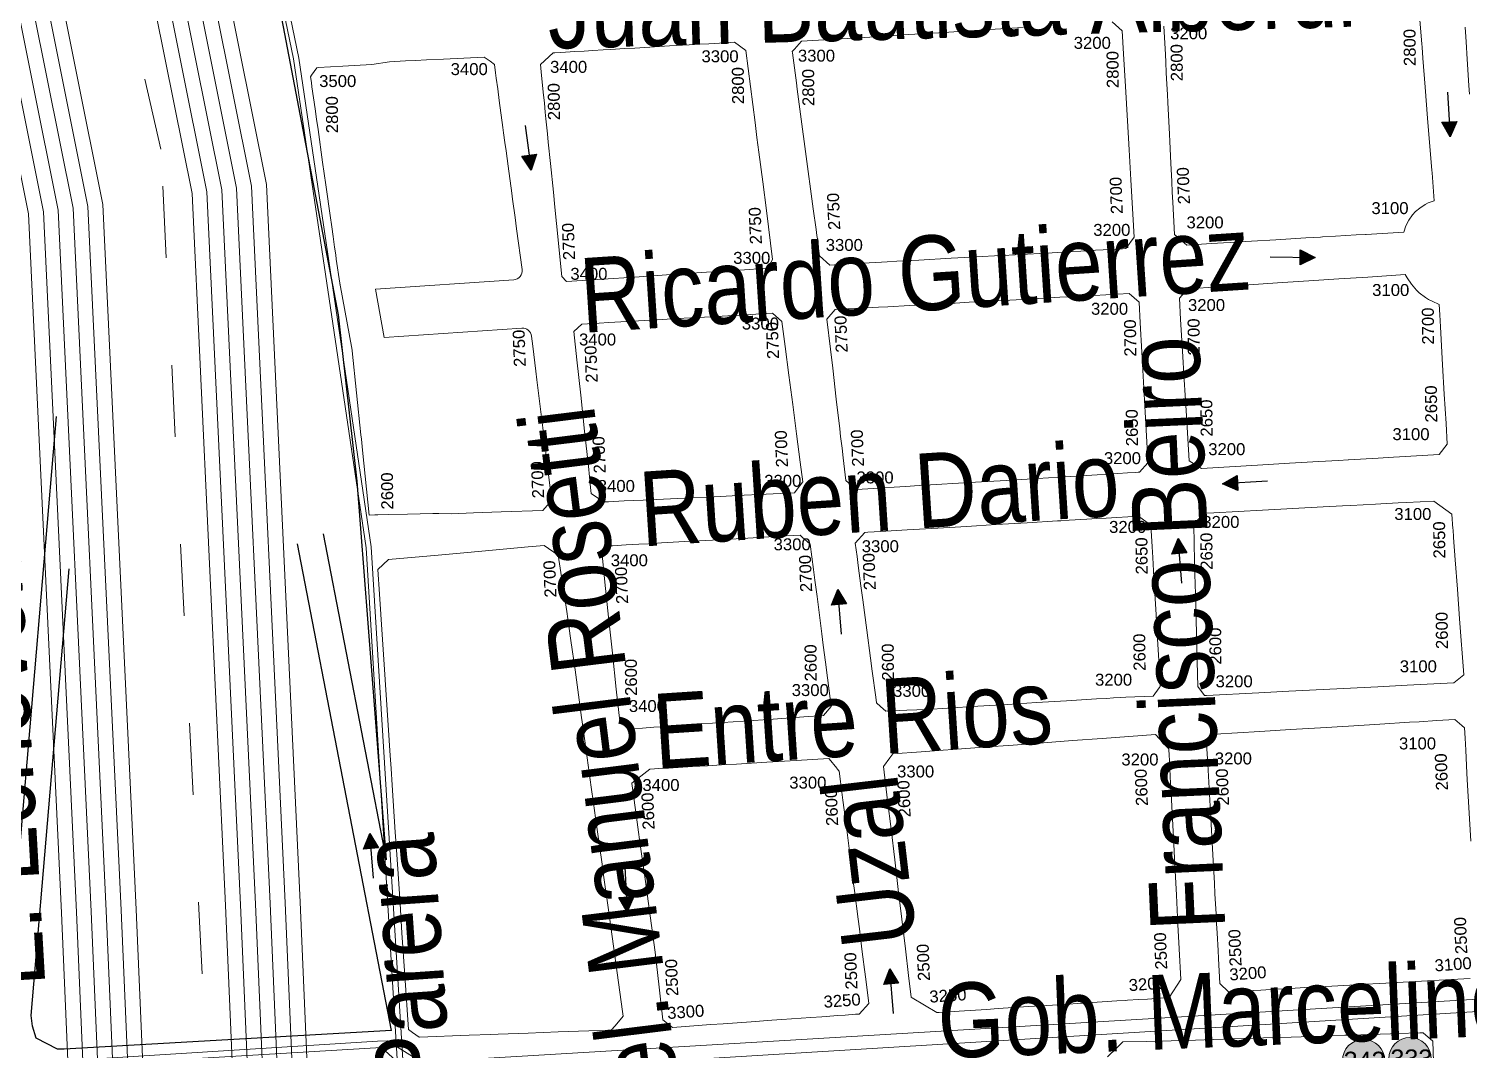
# Model space of a CAD drawing. Header units: millimetres. Extents: x 11558 to 23675, y 49449 to 61482.
# Drawn here: x 17461.4 to 17943.5, y 56332.7 to 56674.7 of the extents above; entities that cross this region are included whole.
import ezdxf

# ---------------------------------------------------------------- set-up
doc = ezdxf.new("R2010")
doc.units = ezdxf.units.MM
doc.linetypes.add('ACAD_ISO03W100', pattern=[30, 12, -18])
for name, color, linetype in [('0. autopistas', 254, 'Continuous'), ('0. plano base - nombres calles', 22, 'Continuous'), ('0. Plano Base - PLANO', 254, 'Continuous'), ('0. Plano base - sentido calles', 253, 'Continuous'), ('0.BARRIOS - DIVISIÓN', 12, 'ACAD_ISO03W100'), ('7. puesta en valor CC la lucila', 212, 'Continuous'), ('Linea 343 IDA', 55, 'Continuous'), ('Linea 343 REGRESO', 125, 'Continuous'), ('numeración', 7, 'Continuous')]:
    doc.layers.add(name, color=color, linetype=linetype)
for name, color, linetype, true_color in [('Linea 15 a Cap', 7, 'Continuous', 0x13f12d), ('Linea 15 a Prov', 7, 'Continuous', 0x077e15), ('Linea 194 ida', 7, 'Continuous', 0x8f148f), ('Linea 194 vuelta', 7, 'Continuous', 0x34dad7), ('Linea 228 ida', 7, 'Continuous', 0x8d6453), ('Linea 228 vuelta', 7, 'Continuous', 0x73a95b), ('Linea 371', 7, 'Continuous', 0xfb0804), ('Linea 430', 7, 'Continuous', 0xdb7a0a), ('Linea 57 ida', 7, 'Continuous', 0xf6120e), ('Linea 57 vuelta', 7, 'Continuous', 0x71160a), ('Linea 707 - ex333', 7, 'Continuous', 0xad002b), ('Linea 707 - ex333 -', 7, 'Continuous', 0x616161)]:
    doc.layers.add(name, color=color, linetype=linetype, true_color=true_color)
doc.layers.get('7. puesta en valor CC la lucila').off()
doc.styles.get("Standard").update_dxf_attribs({"font": 'arial.ttf'})

# ---------------------------------------------------------------- blocks, each defined once
blk = doc.blocks.new('MANZANAS')
at = {"layer": '0. Plano Base - PLANO', "color": 0, "linetype": 'Continuous', "lineweight": 5}
for p, q in [((5636652.12, 6179547.22), (5636663.88, 6179554.08)), ((5636663.88, 6179554.08), (5636666.27, 6179553.73)), ((5636666.27, 6179553.73), (5636668.02, 6179553.48)), ((5636668.02, 6179553.48), (5636669.69, 6179551.1)), ((5636669.69, 6179551.1), (5636670.69, 6179549.69)), ((5636670.69, 6179549.69), (5636672.79, 6179546.69)), ((5636643.97, 6179542.48), (5636647.13, 6179544.32)), ((5636647.13, 6179544.32), (5636652.12, 6179547.22)), ((5636672.79, 6179546.69), (5636675.07, 6179543.46)), ((5636636.45, 6179538.09), (5636641.11, 6179540.81)), ((5636641.11, 6179540.81), (5636643.97, 6179542.48)), ((5636675.07, 6179543.46), (5636680.29, 6179536.03)), ((5636623.22, 6179529.53), (5636631.56, 6179534.53)), ((5636631.56, 6179534.53), (5636636.45, 6179538.09)), ((5636680.29, 6179536.03), (5636681.33, 6179534.54)), ((5636681.33, 6179534.54), (5636683.2, 6179531.89)), ((5636616.15, 6179525.29), (5636623.22, 6179529.53)), ((5636683.2, 6179531.89), (5636684.81, 6179529.6)), ((5636684.81, 6179529.6), (5636687.81, 6179525.33)), ((5636615.38, 6179522.01), (5636615.75, 6179525.05)), ((5636615.75, 6179525.05), (5636616.15, 6179525.29)), ((5636687.81, 6179525.33), (5636693.04, 6179517.9)), ((5636615.31, 6179521.43), (5636615.38, 6179522.01)), ((5636616.42, 6179519.87), (5636615.31, 6179521.43)), ((5636617.27, 6179518.68), (5636616.42, 6179519.87)), ((5636621.63, 6179512.57), (5636617.27, 6179518.68)), ((5636693.04, 6179517.9), (5636694.24, 6179516.2)), ((5636694.24, 6179516.2), (5636697.76, 6179511.18)), ((5636623.66, 6179509.72), (5636621.63, 6179512.57)), ((5636697.76, 6179511.18), (5636699.98, 6179508.03)), ((5636625.67, 6179506.9), (5636623.66, 6179509.72)), ((5636632.05, 6179497.96), (5636625.67, 6179506.9)), ((5636699.98, 6179508.03), (5636707.89, 6179496.78)), ((5636636.56, 6179491.63), (5636632.05, 6179497.96)), ((5636638.81, 6179488.47), (5636636.56, 6179491.63)), ((5636640.71, 6179485.81), (5636638.81, 6179488.47)), ((5636642.55, 6179483.23), (5636640.71, 6179485.81)), ((5636644.78, 6179480.1), (5636642.55, 6179483.23)), ((5636646.66, 6179477.46), (5636644.78, 6179480.1)), ((5636648.74, 6179474.55), (5636646.66, 6179477.46)), ((5636720.95, 6179478.48), (5636722.86, 6179475.7)), ((5636650.27, 6179472.41), (5636648.74, 6179474.55)), ((5636651.09, 6179471.25), (5636650.27, 6179472.41)), ((5636722.86, 6179475.7), (5636727.67, 6179468.7)), ((5636655.85, 6179464.58), (5636651.09, 6179471.25)), ((5636727.67, 6179468.7), (5636729.33, 6179466.29)), ((5636729.33, 6179466.29), (5636735.4, 6179457.45)), ((5636735.4, 6179457.45), (5636738.49, 6179452.96)), ((5636738.49, 6179452.96), (5636741.58, 6179448.46)), ((5636741.58, 6179448.46), (5636744.26, 6179444.56)), ((5636744.26, 6179444.56), (5636746.98, 6179440.6)), ((5636746.98, 6179440.6), (5636750.95, 6179434.83)), ((5636750.95, 6179434.83), (5636752.33, 6179432.82)), ((5636751.26, 6179428.47), (5636739.14, 6179421.59)), ((5636752.33, 6179432.82), (5636751.26, 6179428.47)), ((5636686.33, 6179421.62), (5636685.57, 6179422.78)), ((5636688.4, 6179418.47), (5636686.33, 6179421.62)), ((5636739.14, 6179421.59), (5636731, 6179416.96)), ((5636700.37, 6179400.27), (5636688.4, 6179418.47)), ((5636731, 6179416.96), (5636724.55, 6179413.3)), ((5636719.01, 6179410.53), (5636711.6, 6179406.44)), ((5636720.8, 6179411.51), (5636719.01, 6179410.53)), ((5636724.55, 6179413.3), (5636720.8, 6179411.51)), ((5636711.6, 6179406.44), (5636705.94, 6179403.33)), ((5636702.01, 6179401.16), (5636700.37, 6179400.27)), ((5636702.9, 6179401.65), (5636702.01, 6179401.16)), ((5636705.94, 6179403.33), (5636702.9, 6179401.65))]:
    blk.add_line(p, q, dxfattribs=at)
for points in [[(5636592.29, 6179381.25), (5636648.57, 6179246.05), (5636586.03, 6179358.79), (5636553.76, 6179407.33), (5636493.02, 6179489.72), (5636298.76, 6179731.86), (5636298.77, 6179735.86), (5636299.77, 6179736.86), (5636387.81, 6179783.78), (5636389.82, 6179784.77), (5636391.81, 6179783.77), (5636596.28, 6179536.32), (5636660.31, 6179455), (5636691.53, 6179408.48), (5636758.73, 6179300.5), (5636689.73, 6179387.61)], [(5636962.23, 6179695.04), (5636960.72, 6179697.56), (5636955.27, 6179706.64), (5636954.09, 6179708.6), (5636952.3, 6179711.59), (5636950.64, 6179714.35)], [(5636934.67, 6179711.69), (5636940.26, 6179702.73), (5636940.9, 6179701.71), (5636942.85, 6179698.58), (5636947.99, 6179690.36), (5636953.5, 6179681.53), (5636958.54, 6179673.48), (5636962.77, 6179666.71), (5636963.27, 6179665.9), (5636968.2, 6179658.01), (5636966.73, 6179656.39), (5636966.09, 6179655.5), (5636965.02, 6179653.59), (5636964.36, 6179651.91), (5636963.96, 6179650.49), (5636963.64, 6179648.32), (5636963.65, 6179646.13), (5636963.99, 6179643.97), (5636953.14, 6179637.49), (5636953.02, 6179637.41), (5636950.29, 6179635.78), (5636944.34, 6179632.22), (5636940.58, 6179629.97), (5636940.06, 6179629.66), (5636935.77, 6179627.1), (5636927.16, 6179621.95), (5636920.21, 6179617.8), (5636918.53, 6179616.79), (5636917.2, 6179616), (5636914, 6179614.08), (5636912.14, 6179612.97), (5636908.64, 6179610.88), (5636901.61, 6179606.67), (5636896.25, 6179607.85), (5636890.78, 6179617.19), (5636889.1, 6179620.07), (5636887.25, 6179623.23), (5636884.19, 6179628.46), (5636880.52, 6179634.73), (5636879.24, 6179636.93), (5636873.92, 6179646.02), (5636872.57, 6179648.33), (5636870.81, 6179651.33), (5636868.86, 6179654.66), (5636867.08, 6179657.7), (5636865.8, 6179659.9), (5636860.98, 6179668.13)], [(5636844.96, 6179661.42), (5636849.29, 6179660.37), (5636853.28, 6179653.65), (5636858.86, 6179644.26), (5636864.74, 6179634.37), (5636869.72, 6179626), (5636874.82, 6179617.42), (5636880.71, 6179607.52), (5636884.65, 6179600.89), (5636883.97, 6179596.15), (5636883.01, 6179595.59), (5636881.12, 6179594.47), (5636879.16, 6179593.31), (5636877.43, 6179592.28), (5636875.28, 6179591.01), (5636870.98, 6179588.47), (5636867.07, 6179586.15), (5636862.75, 6179583.6), (5636852.05, 6179577.27), (5636848.51, 6179575.17), (5636846.14, 6179573.77), (5636842.56, 6179571.65), (5636839.48, 6179569.83), (5636833.61, 6179566.35), (5636824.29, 6179560.84), (5636817.9, 6179557.06), (5636815.19, 6179555.45), (5636811.91, 6179553.51), (5636806.02, 6179550.03), (5636804.01, 6179548.84), (5636798.58, 6179545.62), (5636794.14, 6179546.79), (5636792.74, 6179548.79), (5636790.88, 6179551.43), (5636790.18, 6179552.43), (5636789.06, 6179554.03), (5636785.03, 6179559.77), (5636773.88, 6179575.64), (5636767.64, 6179584.53), (5636761.79, 6179592.85), (5636760.54, 6179594.63), (5636754.76, 6179602.86), (5636754.5, 6179603.26), (5636754.79, 6179604.36), (5636755.67, 6179607.72), (5636776.9, 6179620.49), (5636780.8, 6179622.84), (5636786.53, 6179626.29), (5636795.1, 6179631.44), (5636803.74, 6179636.63), (5636811.36, 6179641.21), (5636819.36, 6179646.03)], [(5637098.91, 6179432.5), (5637089.94, 6179427.19), (5637086.62, 6179425.22), (5637081.33, 6179422.09), (5637072.87, 6179417.08), (5637068.69, 6179414.6), (5637064.19, 6179411.94), (5637055.59, 6179406.84), (5637051.24, 6179404.26), (5637047.1, 6179401.81), (5637042.85, 6179399.29), (5637038.58, 6179396.76), (5637034.48, 6179394.34), (5637029.22, 6179391.22), (5637025.4, 6179392.36), (5637021.14, 6179399.55), (5637019.75, 6179401.89), (5637016.78, 6179406.91), (5637015.14, 6179409.69), (5637013.5, 6179412.45), (5637010.08, 6179418.22), (5637008.21, 6179421.37), (5637003.39, 6179429.51), (5636998.17, 6179438.33), (5636993.02, 6179447.02), (5636987.88, 6179455.69), (5636984.38, 6179461.59), (5636985.46, 6179465.69), (5636998.36, 6179473.44), (5637007.1, 6179478.68), (5637015.8, 6179483.9), (5637023.86, 6179488.74), (5637032.83, 6179494.13), (5637041.37, 6179499.25), (5637044.1, 6179500.89), (5637049.19, 6179503.94), (5637054.39, 6179507.07), (5637057.44, 6179506.35), (5637058.52, 6179506.1), (5637060.28, 6179503.12), (5637062.33, 6179499.66), (5637066.29, 6179492.95), (5637067.35, 6179491.15), (5637077.9, 6179473.31)], [(5636706.99, 6179492.49), (5636667.43, 6179468.38), (5636677.42, 6179455.27), (5636716.91, 6179479.34)], [(5636685.57, 6179422.78), (5636670.01, 6179446.43), (5636669.87, 6179446.63), (5636655.85, 6179464.58)], [(5637003.29, 6179353.19), (5637004.67, 6179357.4), (5637005.53, 6179360.01), (5637012.6, 6179363.9), (5637023.23, 6179369.75), (5637023.34, 6179369.81), (5637026.83, 6179371.77), (5637032.05, 6179374.7), (5637040.96, 6179379.7), (5637049.68, 6179384.59), (5637054.83, 6179387.49), (5637057.7, 6179389.1), (5637066.49, 6179394.03), (5637070.51, 6179396.29), (5637072.47, 6179397.39), (5637075.18, 6179398.91), (5637077.8, 6179400.38), (5637083.82, 6179403.76), (5637085.8, 6179404.88), (5637092.32, 6179408.53), (5637093.36, 6179409.12), (5637097.48, 6179408.07), (5637100.87, 6179402.11)], [(5636683.57, 6179380.66), (5636786.63, 6179250.56), (5636692.24, 6179194.48), (5636690.24, 6179193.48), (5636682.24, 6179193.49), (5636679.24, 6179196.49), (5636677.25, 6179199.49), (5636619.57, 6179338.04)]]:
    blk.add_lwpolyline(points, dxfattribs=at)
for points in [[(5636981.78, 6179627.81), (5636983.07, 6179627.78), (5636985.64, 6179627.96), (5636987.44, 6179624.94), (5636989.47, 6179621.52), (5636996, 6179610.57), (5637001.04, 6179602.11), (5637006.12, 6179593.59), (5637009.63, 6179587.71), (5637008.85, 6179583.37), (5636997.42, 6179576.56), (5636995.7, 6179575.53), (5636991.24, 6179572.87), (5636982.75, 6179567.81), (5636982.66, 6179567.76), (5636979.87, 6179566.09), (5636974.14, 6179562.68), (5636965.71, 6179557.65), (5636956.54, 6179552.18), (5636940.38, 6179542.54), (5636935.54, 6179542.95), (5636926.88, 6179557.43), (5636921.62, 6179566.2), (5636916.68, 6179574.46), (5636911.21, 6179583.59), (5636907.54, 6179589.73), (5636908.64, 6179593.83), (5636923.48, 6179602.81), (5636926.1, 6179604.4), (5636934.33, 6179609.38), (5636943.35, 6179614.84), (5636951.95, 6179620.04), (5636960.23, 6179625.05), (5636970.97, 6179631.56), (5636972.05, 6179630.85), (5636974.32, 6179629.64), (5636976.73, 6179628.72), (5636977.97, 6179628.38), (5636980.5, 6179627.92)], [(5636733.37, 6179506.41), (5636722.97, 6179500.1), (5636720.79, 6179500.91), (5636711.03, 6179515.8), (5636708, 6179520.43), (5636705.25, 6179524.62), (5636700, 6179532.64), (5636696.02, 6179538.7), (5636694.5, 6179541.02), (5636691.7, 6179545.29), (5636690.5, 6179547.13), (5636688.86, 6179549.63), (5636686.78, 6179552.8), (5636683.08, 6179558.44), (5636681.68, 6179560.59), (5636683.66, 6179565.95), (5636684.13, 6179566.24), (5636687.26, 6179568.1), (5636689.94, 6179569.7), (5636692.58, 6179571.27), (5636695.13, 6179572.8), (5636698.1, 6179574.57), (5636700.3, 6179575.89), (5636704.19, 6179578.2), (5636707.21, 6179580.01), (5636717.16, 6179585.95), (5636722.86, 6179589.35), (5636725.91, 6179591.17), (5636728.5, 6179592.71), (5636734.64, 6179596.37), (5636735.94, 6179597.15), (5636740.57, 6179596.35), (5636754.39, 6179576.45), (5636757.28, 6179572.29), (5636760.14, 6179568.17), (5636765.82, 6179559.99), (5636771.33, 6179552.07), (5636780.75, 6179538.49), (5636780.56, 6179535.02), (5636772.68, 6179530.24), (5636763.08, 6179524.42), (5636758.99, 6179521.94), (5636752.93, 6179518.27), (5636749.09, 6179515.94), (5636742.41, 6179511.89)], [(5636847.69, 6179486.97), (5636841.13, 6179483.03), (5636836.73, 6179484.06), (5636836.6, 6179484.09), (5636832.32, 6179490.4), (5636830.49, 6179493.11), (5636828.29, 6179496.36), (5636826.87, 6179498.46), (5636821.26, 6179506.74), (5636815.36, 6179515.46), (5636811.81, 6179520.69), (5636806.11, 6179529.11), (5636807.06, 6179533.18), (5636816.28, 6179538.63), (5636819.62, 6179540.61), (5636822.32, 6179542.2), (5636828.49, 6179545.85), (5636836.97, 6179550.86), (5636840.32, 6179552.84), (5636845.75, 6179556.05), (5636854.02, 6179560.94), (5636862.81, 6179566.14), (5636871.89, 6179571.51), (5636875.04, 6179573.37), (5636891.96, 6179583.37), (5636896.23, 6179582.27), (5636899.72, 6179576.37), (5636904.72, 6179567.91), (5636909.84, 6179559.24), (5636914.94, 6179550.61), (5636920.01, 6179542.04), (5636923.39, 6179536.32), (5636923.61, 6179535.95), (5636922.53, 6179531.83), (5636922.21, 6179531.64), (5636921.55, 6179531.24), (5636919.16, 6179529.81), (5636916.33, 6179528.11), (5636912.75, 6179525.96), (5636910.44, 6179524.58), (5636905.92, 6179521.87), (5636893.28, 6179514.29), (5636884.24, 6179508.87), (5636875.42, 6179503.59), (5636859.23, 6179493.88), (5636855.25, 6179491.5), (5636851.96, 6179489.53), (5636849.2, 6179487.87)], [(5636976.95, 6179475.92), (5636976.31, 6179475.54), (5636972.96, 6179477.21), (5636970.97, 6179480.81), (5636970.5, 6179481.67), (5636969.35, 6179483.75), (5636964.48, 6179492.57), (5636959.62, 6179501.37), (5636954.78, 6179510.12), (5636950.01, 6179518.76), (5636946.56, 6179525.02), (5636948.33, 6179529.78), (5636950.9, 6179531.3), (5636964.97, 6179539.59), (5636973.67, 6179544.71), (5636982.43, 6179549.87), (5636988.09, 6179553.2), (5636990.51, 6179554.63), (5636997.55, 6179558.77), (5636999.1, 6179559.69), (5637004.13, 6179562.65), (5637006.56, 6179564.08), (5637014.48, 6179568.74), (5637021.84, 6179567.6), (5637024.43, 6179563.39), (5637024.5, 6179563.27), (5637025.92, 6179560.98), (5637029.88, 6179554.57), (5637035.02, 6179546.22), (5637040.28, 6179537.69), (5637050.13, 6179521.72), (5637048.5, 6179517.79), (5637034.93, 6179509.84), (5637026.49, 6179504.91), (5637000.71, 6179489.82), (5636992.07, 6179484.76)], [(5636769.4, 6179441.15), (5636767.99, 6179440.33), (5636763.02, 6179440.94), (5636761.89, 6179442.65), (5636757.92, 6179448.62), (5636751.39, 6179458.44), (5636744.71, 6179468.48), (5636738.09, 6179478.44), (5636732.83, 6179486.36), (5636734.06, 6179489.79), (5636739.11, 6179492.8), (5636741.82, 6179494.41), (5636752.17, 6179500.57), (5636754.31, 6179501.84), (5636761.54, 6179506.15), (5636765.49, 6179508.5), (5636765.68, 6179508.61), (5636766.67, 6179509.2), (5636769.37, 6179510.81), (5636777.82, 6179515.84), (5636789.01, 6179522.49), (5636793.06, 6179521.47), (5636797.88, 6179514.55), (5636803.44, 6179506.57), (5636809.09, 6179498.48), (5636814.75, 6179490.36), (5636820.23, 6179482.5), (5636824.01, 6179477.08), (5636823.35, 6179472.93), (5636823.28, 6179472.49), (5636813.01, 6179466.52), (5636808.73, 6179464.03), (5636800.04, 6179458.97), (5636791.45, 6179453.97), (5636783.27, 6179449.22), (5636779.45, 6179446.99), (5636776.68, 6179445.38), (5636773.97, 6179443.8)], [(5636890.23, 6179425.25), (5636884.06, 6179421.72), (5636882.97, 6179422), (5636881.85, 6179422.28), (5636880.02, 6179422.75), (5636878.94, 6179424.31), (5636873.87, 6179431.55), (5636871.41, 6179435.07), (5636865.93, 6179442.9), (5636860.11, 6179451.21), (5636857.4, 6179455.09), (5636853.45, 6179460.73), (5636851.7, 6179463.24), (5636849.12, 6179466.91), (5636850.29, 6179471.59), (5636851.14, 6179472.09), (5636854.82, 6179474.3), (5636857.89, 6179476.13), (5636862.44, 6179478.85), (5636871.3, 6179484.15), (5636879.59, 6179489.1), (5636888.07, 6179494.17), (5636896.96, 6179499.48), (5636905.74, 6179504.73), (5636906.74, 6179505.33), (5636909.11, 6179506.75), (5636914.16, 6179509.77), (5636917.03, 6179511.49), (5636919.72, 6179513.09), (5636929.05, 6179518.67), (5636934.09, 6179517.93), (5636937.84, 6179511.64), (5636939.65, 6179508.61), (5636943.11, 6179502.78), (5636948.52, 6179493.71), (5636953.6, 6179485.18), (5636958.28, 6179477.32), (5636961.79, 6179471.43), (5636961.7, 6179470.87), (5636961.15, 6179467.47), (5636953.21, 6179462.88), (5636951.69, 6179461.98), (5636949.73, 6179460.81), (5636947.67, 6179459.59), (5636944.8, 6179457.88), (5636936.14, 6179452.67), (5636927.52, 6179447.5), (5636919.17, 6179442.48), (5636910.64, 6179437.35), (5636901.97, 6179432.15), (5636896.09, 6179428.61), (5636893.13, 6179426.91)], [(5636811.32, 6179377.28), (5636810.51, 6179376.78), (5636809.52, 6179377.01), (5636807.76, 6179377.4), (5636806.62, 6179377.66), (5636802.81, 6179383.41), (5636800.64, 6179386.68), (5636793.93, 6179396.81), (5636787.27, 6179406.87), (5636780.74, 6179416.73), (5636778.81, 6179419.63), (5636776.29, 6179423.43), (5636775.55, 6179424.56), (5636776.39, 6179428.08), (5636777.4, 6179428.69), (5636781.37, 6179431.05), (5636784.96, 6179433.19), (5636787.76, 6179434.85), (5636789.08, 6179435.63), (5636791.49, 6179437.06), (5636799.91, 6179442.07), (5636802.5, 6179443.61), (5636808.04, 6179446.91), (5636816.38, 6179451.86), (5636825.45, 6179457.26), (5636831.43, 6179460.81), (5636832.43, 6179460.56), (5636835.69, 6179459.73), (5636835.87, 6179459.69), (5636840.76, 6179452.65), (5636842.83, 6179449.67), (5636845.95, 6179445.19), (5636851.6, 6179437.05), (5636853.17, 6179434.79), (5636855.32, 6179431.69), (5636858.62, 6179426.94), (5636867.18, 6179414.64), (5636866.31, 6179410.82), (5636860.68, 6179407.39), (5636851.86, 6179402.01), (5636843.4, 6179396.85), (5636834.47, 6179391.4), (5636831.14, 6179389.37), (5636826.32, 6179386.43), (5636823.45, 6179384.68), (5636823.15, 6179384.49), (5636820.36, 6179382.79), (5636819.58, 6179382.31), (5636817.66, 6179381.15), (5636814.42, 6179379.17)], [(5636946.46, 6179340.5), (5636945.79, 6179340.09), (5636936.18, 6179340.66), (5636935.79, 6179340.68), (5636931.67, 6179346.72), (5636926.63, 6179354.1), (5636920.97, 6179362.39), (5636915.34, 6179370.64), (5636909.69, 6179378.91), (5636903.87, 6179387.44), (5636898.37, 6179395.5), (5636891.91, 6179404.95), (5636892.49, 6179408.48), (5636892.76, 6179410.09), (5636900.85, 6179415.08), (5636907.18, 6179418.99), (5636909.94, 6179420.7), (5636918.67, 6179426.08), (5636927.18, 6179431.33), (5636935.79, 6179436.65), (5636944.09, 6179441.77), (5636952.61, 6179447.03), (5636967.77, 6179456.39), (5636973.57, 6179454.32), (5636973.96, 6179454.18), (5636974.25, 6179453.7), (5636974.86, 6179452.66), (5636978.6, 6179446.29), (5636979.85, 6179444.17), (5636981.35, 6179441.62), (5636983.72, 6179437.57), (5636989, 6179428.58), (5636993.66, 6179420.64), (5636998.79, 6179411.91), (5637003.78, 6179403.42), (5637007.92, 6179396.38), (5637013.11, 6179387.54), (5637012.48, 6179380.35), (5637006.26, 6179376.6), (5637003.62, 6179375.01), (5637000.49, 6179373.12), (5636999.98, 6179372.81), (5636997.42, 6179371.26), (5636989, 6179366.17), (5636980.7, 6179361.17), (5636972.11, 6179355.98), (5636963.42, 6179350.73), (5636959.99, 6179348.66), (5636952.16, 6179343.93)], [(5636795.91, 6179252.91), (5636795.8, 6179252.85), (5636793.13, 6179253.21), (5636791.45, 6179253.44), (5636782, 6179269), (5636774.57, 6179281.25), (5636769.55, 6179289.52), (5636764.33, 6179298.11), (5636759.31, 6179306.39), (5636757.09, 6179310.04), (5636748.89, 6179323.55), (5636745.97, 6179328.36), (5636743.73, 6179332.05), (5636727.87, 6179358.18), (5636722.65, 6179366.78), (5636715.61, 6179378.38), (5636711.35, 6179385.4), (5636712.96, 6179389.97), (5636727.01, 6179398.99), (5636730.18, 6179401.02), (5636735.33, 6179404.31), (5636752.49, 6179415.32), (5636757.01, 6179418.21), (5636762.69, 6179417.48), (5636774.03, 6179402.08), (5636776.87, 6179398.08), (5636779.65, 6179394.16), (5636785.4, 6179386.06), (5636791.29, 6179377.76), (5636794.74, 6179372.89), (5636796.89, 6179369.86), (5636801.26, 6179363.7), (5636802.6, 6179361.81), (5636808.38, 6179353.66), (5636811.49, 6179349.29), (5636814.35, 6179345.25), (5636820.31, 6179336.85), (5636822.94, 6179333.16), (5636826.03, 6179328.79), (5636831.91, 6179320.51), (5636852.21, 6179291.9), (5636853.14, 6179290.58), (5636852.79, 6179289.06), (5636852.17, 6179286.35), (5636851.79, 6179284.7), (5636850.73, 6179284.09), (5636845.2, 6179280.95), (5636836.32, 6179275.9), (5636827.58, 6179270.93), (5636818.78, 6179265.92), (5636816.64, 6179264.7), (5636810.41, 6179261.16)], [(5636880.55, 6179301.62), (5636869.52, 6179294.84), (5636865.56, 6179295.62), (5636859.4, 6179304.71), (5636852.78, 6179314.51), (5636845.7, 6179324.58), (5636839.02, 6179333.99), (5636831.75, 6179344.22), (5636824.99, 6179353.74), (5636819.82, 6179361.03), (5636819.72, 6179361.17), (5636822.96, 6179368.02), (5636823.01, 6179368.13), (5636825.53, 6179369.63), (5636828.32, 6179371.3), (5636835.25, 6179375.43), (5636839.55, 6179377.99), (5636844.93, 6179381.2), (5636847.95, 6179383), (5636856.66, 6179388.2), (5636865.1, 6179393.23), (5636874.47, 6179398.82), (5636874.62, 6179398.76), (5636878.36, 6179397.19), (5636878.58, 6179397.1), (5636879.45, 6179396.73), (5636879.53, 6179396.7), (5636881.49, 6179393.86), (5636883.53, 6179390.92), (5636885.09, 6179388.66), (5636889.76, 6179381.93), (5636895.38, 6179373.82), (5636900.74, 6179366.08), (5636902.44, 6179363.63), (5636907.97, 6179355.64), (5636909.86, 6179352.93), (5636913.72, 6179347.35), (5636915.2, 6179345.21), (5636917.62, 6179341.72), (5636919.49, 6179339.03), (5636924.18, 6179332.26), (5636922.94, 6179327.65), (5636921.86, 6179326.98), (5636918.94, 6179325.19), (5636916.75, 6179323.85), (5636913.52, 6179321.86), (5636912.26, 6179321.09), (5636909.1, 6179319.15), (5636900.82, 6179314.06), (5636897.93, 6179312.29), (5636892.01, 6179308.66), (5636883.99, 6179303.73)]]:
    blk.add_lwpolyline(points, close=True, dxfattribs=at)
for centre, start, end in [((5636705.43, 6179495.06), 301.3632, 35.1134), ((5636718.47, 6179476.78), 34.4977, 121.3632), ((5636658.29, 6179466.32), 215.4934, 220.4953)]:
    blk.add_arc(centre, 3, start, end, dxfattribs=at)
blk = doc.blocks.new('343 vuelta')
at = {"layer": 'Linea 343 REGRESO', "lineweight": 211, "true_color": 0xededed}
h = blk.add_hatch(color=7, dxfattribs=at)
h.dxf.hatch_style = 1
edge = h.paths.add_edge_path()
edge.add_arc((0, 0), 7.11, 0, 360)
at = {"layer": 'Linea 343 REGRESO', "lineweight": 9}
blk.add_circle((0, 0), 7.11, dxfattribs=at)
at = {"layer": 'Linea 343 REGRESO', "lineweight": 211, "insert": (-6.65, 3), "char_height": 6, "attachment_point": 1}
blk.add_mtext_dynamic_manual_height_columns('343', width=15.8095, gutter_width=12.5, heights=[0], dxfattribs=at)
blk = doc.blocks.new('333')
at = {"layer": 'Linea 707 - ex333 -', "lineweight": 211, "true_color": 0xededed}
h = blk.add_hatch(color=7, dxfattribs=at)
h.dxf.hatch_style = 1
edge = h.paths.add_edge_path()
edge.add_arc((0, 0), 7.11, 0, 360)
at = {"layer": 'Linea 707 - ex333 -', "lineweight": 9}
blk.add_circle((0, 0), 7.11, dxfattribs=at)
at = {"layer": 'Linea 707 - ex333 -', "lineweight": 211, "insert": (-6.52, 3.09), "char_height": 6, "attachment_point": 1}
blk.add_mtext_dynamic_manual_height_columns('333', width=8.9102, gutter_width=12.5, heights=[0], dxfattribs=at)

msp = doc.modelspace()

# ---------------------------------------------------------------- hatches: boundary and pattern name
at = {"layer": '0. Plano base - sentido calles', "linetype": 'Continuous', "lineweight": 25, "ltscale": 2, "true_color": 0x1a1a1a}
h = msp.add_hatch(color=250, dxfattribs=at)
h.dxf.hatch_style = 1
h.paths.add_polyline_path([(17937.11, 56638.54), (17939.32, 56643.68), (17936.82, 56643.54)])
h.paths.add_polyline_path([(17937.11, 56638.54), (17936.82, 56643.54), (17934.33, 56643.39)])
h = msp.add_hatch(color=250, dxfattribs=at)
h.dxf.hatch_style = 1
h.paths.add_polyline_path([(17629.52, 56627.41), (17631.34, 56632.7), (17628.86, 56632.37)])
h.paths.add_polyline_path([(17629.52, 56627.41), (17628.86, 56632.37), (17626.38, 56632.04)])
h = msp.add_hatch(color=250, dxfattribs=at)
h.dxf.hatch_style = 1
h.paths.add_polyline_path([(17891.91, 56598.13), (17886.94, 56600.69), (17886.91, 56598.19)])
h.paths.add_polyline_path([(17891.91, 56598.13), (17886.91, 56598.19), (17886.88, 56595.69)])
h = msp.add_hatch(color=250, dxfattribs=at)
h.dxf.hatch_style = 1
h.paths.add_polyline_path([(17860.96, 56522.31), (17866.1, 56520.12), (17865.96, 56522.61)])
h.paths.add_polyline_path([(17860.96, 56522.31), (17865.96, 56522.61), (17865.81, 56525.11)])
h = msp.add_hatch(color=250, dxfattribs=at)
h.dxf.hatch_style = 1
h.paths.add_polyline_path([(17846.07, 56504.02), (17843.98, 56498.83), (17846.48, 56499.04)])
h.paths.add_polyline_path([(17846.07, 56504.02), (17846.48, 56499.04), (17848.97, 56499.24)])
h = msp.add_hatch(color=250, dxfattribs=at)
h.dxf.hatch_style = 1
h.paths.add_polyline_path([(17732.16, 56486.94), (17730.08, 56481.75), (17732.57, 56481.96)])
h.paths.add_polyline_path([(17732.16, 56486.94), (17732.57, 56481.96), (17735.06, 56482.16)])
h = msp.add_hatch(color=250, dxfattribs=at)
h.dxf.hatch_style = 1
h.paths.add_polyline_path([(17575.54, 56405.27), (17573.46, 56400.08), (17575.95, 56400.29)])
h.paths.add_polyline_path([(17575.54, 56405.27), (17575.95, 56400.29), (17578.44, 56400.49)])
h = msp.add_hatch(color=250, dxfattribs=at)
h.dxf.hatch_style = 1
h.paths.add_polyline_path([(17661.7, 56379.02), (17663.91, 56384.15), (17661.41, 56384.01)])
h.paths.add_polyline_path([(17661.7, 56379.02), (17661.41, 56384.01), (17658.92, 56383.87)])
h = msp.add_hatch(color=250, dxfattribs=at)
h.dxf.hatch_style = 1
h.paths.add_polyline_path([(17749.63, 56359.97), (17747.55, 56354.78), (17750.04, 56354.99)])
h.paths.add_polyline_path([(17749.63, 56359.97), (17750.04, 56354.99), (17752.53, 56355.19)])

# ---------------------------------------------------------------- linework, layer by layer
at = {"layer": '0. autopistas'}
for p, q in [((17564.99, 56578.93), (17545.66, 56680.62)), ((17571.25, 56523.26), (17564.99, 56578.93)), ((17458.24, 56398.93), (17470.63, 56544.85)), ((17581.1, 56396.46), (17571.25, 56523.26)), ((17581.1, 56396.46), (17560.02, 56505.57)), ((17582.83, 56339.28), (17551.35, 56502.24)), ((17462.22, 56344.39), (17474.92, 56493.93)), ((17462.61, 56340.81), (17462.22, 56344.39)), ((17463.89, 56336.76), (17462.61, 56340.81)), ((17470.98, 56333.07), (17463.89, 56336.76)), ((17582.83, 56339.28), (17473.22, 56333.03)), ((17473.22, 56333.03), (17470.98, 56333.07))]:
    msp.add_line(p, q, dxfattribs=at)
at = {"layer": '0. Plano base - sentido calles', "color": 250, "linetype": 'Continuous', "lineweight": 25, "ltscale": 2, "true_color": 0x1a1a1a}
for points in [[(17936.26, 56653.52), (17937.11, 56638.54), (17934.33, 56643.39), (17939.32, 56643.68), (17937.11, 56638.54)], [(17627.54, 56642.28), (17629.52, 56627.41), (17626.38, 56632.04), (17631.34, 56632.7), (17629.52, 56627.41)], [(17876.91, 56598.32), (17891.91, 56598.13), (17886.88, 56595.69), (17886.94, 56600.69), (17891.91, 56598.13)], [(17875.94, 56523.21), (17860.96, 56522.31), (17865.81, 56525.11), (17866.1, 56520.12), (17860.96, 56522.31)], [(17847.3, 56489.07), (17846.07, 56504.02), (17848.97, 56499.24), (17843.98, 56498.83), (17846.07, 56504.02)], [(17733.39, 56471.99), (17732.16, 56486.94), (17735.06, 56482.16), (17730.08, 56481.75), (17732.16, 56486.94)], [(17576.77, 56390.32), (17575.54, 56405.27), (17578.44, 56400.49), (17573.46, 56400.08), (17575.54, 56405.27)], [(17660.85, 56393.99), (17661.7, 56379.02), (17658.92, 56383.87), (17663.91, 56384.15), (17661.7, 56379.02)], [(17750.86, 56345.02), (17749.63, 56359.97), (17752.53, 56355.19), (17747.55, 56354.78), (17749.63, 56359.97)]]:
    msp.add_lwpolyline(points, dxfattribs=at)
at = {"layer": '0.BARRIOS - DIVISIÓN', "color": 14, "lineweight": 18, "ltscale": 2}
for points in [[(16311.92, 55648.81), (17552.48, 55699.13), (17505.57, 56634.4), (17339.24, 57366.84), (17027.55, 58263.71), (16421.34, 58257.46)], [(17552.48, 55699.13), (17505.57, 56634.4), (17339.24, 57366.84), (17027.55, 58263.71)]]:
    msp.add_lwpolyline(points, dxfattribs=at)
at = {"layer": 'Linea 15 a Cap', "lineweight": 15}
msp.add_lwpolyline([(17505.75, 55745.77), (17489.22, 56100.17), (17477.29, 56378.91), (17466.25, 56613.39), (17448.81, 56700.49), (17365.26, 57104.4), (17312, 57367.95), (17259.7, 57563.25), (17216.47, 57705), (17152.24, 57790.28), (17122.88, 57838.88), (17096.27, 57928.73), (17088.01, 58031.43), (16961.06, 58320.15)], dxfattribs=at)
at = {"layer": 'Linea 15 a Prov', "lineweight": 15}
msp.add_lwpolyline([(17575.66, 55749.48), (17559.15, 56103.3), (17547.22, 56382.06), (17535.92, 56621.95), (17517.41, 56714.45), (17433.84, 57118.42), (17380.18, 57383.95), (17327, 57582.52), (17282.44, 57720.62), (17284.43, 57848.06), (17259.53, 57916.75), (17218.68, 57984.45), (17156.84, 58048.8), (17025.14, 58348.32)], dxfattribs=at)
at = {"layer": 'Linea 194 ida', "lineweight": 15}
msp.add_lwpolyline([(17515.74, 55746.3), (17499.21, 56100.62), (17487.28, 56379.36), (17476.2, 56614.61), (17458.61, 56702.49), (17375.05, 57106.4), (17321.74, 57370.24), (17269.31, 57566.01), (17225.52, 57709.61), (17160.54, 57795.89), (17132.1, 57842.95), (17106.16, 57930.57), (17097.85, 58033.91), (16970.21, 58324.17)], dxfattribs=at)
at = {"layer": 'Linea 194 vuelta', "lineweight": 15}
msp.add_lwpolyline([(17565.67, 55748.95), (17549.16, 56102.85), (17537.23, 56381.61), (17525.97, 56620.73), (17507.61, 56712.46), (17424.04, 57116.42), (17370.44, 57381.67), (17317.41, 57579.69), (17272.41, 57719.13), (17274.4, 57846.38), (17250.46, 57912.42), (17210.69, 57978.32), (17148.4, 58043.15), (17015.98, 58344.3)], dxfattribs=at)
at = {"layer": 'Linea 228 ida', "lineweight": 15}
msp.add_lwpolyline([(17560.68, 55748.69), (17544.16, 56102.63), (17532.23, 56381.38), (17520.99, 56620.11), (17502.71, 56711.46), (17419.14, 57115.42), (17365.57, 57380.52), (17312.61, 57578.28), (17267.4, 57718.38), (17269.39, 57845.53), (17245.92, 57910.26), (17206.7, 57975.26), (17144.18, 58040.33), (17011.4, 58342.28)], dxfattribs=at)
at = {"layer": 'Linea 228 vuelta', "lineweight": 15}
msp.add_lwpolyline([(17510.75, 55746.03), (17494.21, 56100.39), (17482.28, 56379.14), (17471.22, 56614), (17453.71, 56701.49), (17370.15, 57105.4), (17316.87, 57369.09), (17264.51, 57564.63), (17220.99, 57707.31), (17156.39, 57793.08), (17127.49, 57840.91), (17101.21, 57929.65), (17092.93, 58032.67), (16965.63, 58322.16)], dxfattribs=at)
at = {"layer": 'Linea 343 IDA', "lineweight": 15}
msp.add_lwpolyline([(17606.8, 56002.27), (17575.95, 56501.2), (17551.81, 56664.88), (17482.45, 57000.56), (17425.86, 57000.26), (17358.23, 57000.25), (17436.47, 56618.78), (16701.55, 56583.31), (16715.97, 56456.52), (16737.86, 56281.33), (16170.58, 56253.04)], dxfattribs=at)
at = {"layer": 'Linea 343 REGRESO', "lineweight": 15}
msp.add_lwpolyline([(16287.92, 56103.84), (16771.98, 56121.61), (16761.96, 56281.7), (17448.36, 56316.8), (17462.61, 56328.48), (17578.09, 56335.73), (17581.41, 56335.88), (17592.8, 56328.69), (18286.75, 56370.14), (18659.96, 56393.73), (19435.92, 56411.65)], dxfattribs=at)
at = {"layer": 'Linea 371', "lineweight": 15}
for points in [[(17725.56, 53456.25), (17715.08, 53668.5), (17705.9, 53842.77), (17685.3, 54029.52), (17657.54, 54169.12), (17630.96, 54326.97), (17624.91, 54421.12), (17614.91, 54753.22), (17609.44, 55018.02), (17599.05, 55441.42), (17580.65, 55749.75), (17564.14, 56103.52), (17552.21, 56382.28), (17540.9, 56622.56), (17522.31, 56715.45), (17438.74, 57119.43), (17385.05, 57385.09), (17331.8, 57583.94), (17287.45, 57721.37), (17289.44, 57848.9), (17264.06, 57918.91), (17222.67, 57987.51), (17161.06, 58051.63), (17029.71, 58350.34)], [(17636.76, 53442.38), (17654.97, 53669), (17646.08, 53837.9), (17625.94, 54020.36), (17598.52, 54158.29), (17571.29, 54320.05), (17564.97, 54418.29), (17554.93, 54751.7), (17549.46, 55016.66), (17539.1, 55438.89), (17520.73, 55746.56), (17504.2, 56100.84), (17492.27, 56379.59), (17481.18, 56615.22), (17463.51, 56703.48), (17379.95, 57107.41), (17326.61, 57371.38), (17274.12, 57567.38), (17230.04, 57711.91), (17164.68, 57798.69), (17136.71, 57844.98), (17111.1, 57931.49), (17102.76, 58035.15), (16974.79, 58326.18)]]:
    msp.add_lwpolyline(points, dxfattribs=at)
at = {"layer": 'Linea 430', "lineweight": 15}
for points in [[(17570.66, 55749.22), (17554.15, 56103.07), (17542.22, 56381.83), (17530.94, 56621.34), (17512.51, 56713.46), (17428.94, 57117.42), (17375.31, 57382.81), (17322.21, 57581.11), (17277.43, 57719.88), (17279.42, 57847.22), (17254.99, 57914.59), (17214.69, 57981.39), (17152.62, 58045.98), (17020.56, 58346.31)], [(17500.76, 55745.5), (17484.22, 56099.95), (17472.29, 56378.69), (17461.27, 56612.77), (17443.91, 56699.5), (17360.36, 57103.4), (17307.13, 57366.81), (17254.89, 57561.88), (17211.94, 57702.7), (17148.09, 57787.47), (17118.27, 57836.84), (17091.33, 57927.81), (17083.1, 58030.19), (16956.48, 58318.13)]]:
    msp.add_lwpolyline(points, dxfattribs=at)
at = {"layer": 'Linea 57 ida', "lineweight": 15}
msp.add_lwpolyline([(17555.68, 55748.42), (17539.17, 56102.4), (17527.24, 56381.16), (17516.01, 56619.5), (17497.81, 56710.46), (17414.24, 57114.42), (17360.7, 57379.38), (17307.82, 57576.86), (17262.39, 57717.63), (17264.38, 57844.69), (17241.39, 57908.09), (17202.71, 57972.2), (17139.96, 58037.5), (17006.83, 58340.27)], dxfattribs=at)
at = {"layer": 'Linea 57 vuelta', "lineweight": 15}
msp.add_lwpolyline([(17525.72, 55746.83), (17509.2, 56101.06), (17497.27, 56379.81), (17486.15, 56615.83), (17468.41, 56704.48), (17384.85, 57108.41), (17331.48, 57372.52), (17278.93, 57568.76), (17234.57, 57714.22), (17168.83, 57801.5), (17141.33, 57847.02), (17116.04, 57932.41), (17107.68, 58036.39), (16979.37, 58328.2)], dxfattribs=at)
at = {"layer": 'Linea 707 - ex333', "lineweight": 15}
msp.add_lwpolyline([(20768.2, 56458.06), (20544.4, 56451.06), (20537.99, 56656.66), (20335.37, 56650.07), (20336.38, 56746.84), (19806.95, 56735.94), (19806.79, 56730.33), (19805.14, 56673.31), (19798.92, 56520.24), (19790.34, 56420.96), (19746.53, 56093.63), (19023.06, 56065.25), (17603.5, 56004.23), (17584.54, 56331.61), (17574.29, 56500.95), (17549.93, 56664.61), (17480.73, 56999.38), (17364.89, 56998.04), (17439.93, 56623.18), (16698.16, 56586.31), (16737.02, 56278.82), (15906.22, 56238.18)], dxfattribs=at)
at = {"layer": 'Linea 707 - ex333 -', "lineweight": 15}
msp.add_lwpolyline([(16284.29, 56100.61), (16770.05, 56119.2), (16760.03, 56280.13), (16997.87, 56292.34), (17450.19, 56314.17), (17463.24, 56326.71), (17579.43, 56333.65), (17590.18, 56323.96), (18660.8, 56389.35), (19818.33, 56415.39), (19818.57, 56423.01), (19823.49, 56515.98), (19823.68, 56531.64), (19826.62, 56627.64), (19827.39, 56634.83), (20644.2, 56655.52), (20646.56, 56583.71), (20756.8, 56585.61), (20728.72, 56449.14), (20749.52, 56449.55)], dxfattribs=at)

# ---------------------------------------------------------------- block references
at = {"layer": '0. Plano Base - PLANO', "color": 28, "lineweight": 5, "true_color": 0x0d0d0d, "rotation": 332.5463477508169}
msp.add_blockref('MANZANAS', (-7833237.48, -2828296.13), dxfattribs=at)
at = {"layer": '7. puesta en valor CC la lucila', "color": 250, "lineweight": 30, "rotation": 332.5463477508169}
msp.add_blockref('MANZANAS', (-7833237.48, -2828296.13), dxfattribs=at)
at = {"layer": 'Linea 343 IDA', "lineweight": 15}
msp.add_blockref('343 vuelta', (17908.15, 56329.23), dxfattribs=at)
at = {"layer": 'Linea 707 - ex333 -', "lineweight": 15}
msp.add_blockref('333', (17923.68, 56329.89), dxfattribs=at)

# ---------------------------------------------------------------- texts
at = {"layer": '0. plano base - nombres calles', "color": 250, "lineweight": 15, "true_color": 0x1a1a1a, "char_height": 25, "attachment_point": 1}
for s, insert, rotation in [('{\\fArial Narrow|b0|i0|c0|p34;Juan Bautista Alberdi}', (17634.69, 56693), 1.5717), ('{\\fArial Narrow|b0|i0|c0|p34;Ricardo Gutierrez}', (17645.12, 56597.8), 3.7358), ('{\\fArial Narrow|b0|i0|c0|p34;Francisco Beiro}', (17836.93, 56372.27), 92.5662), ('{\\fArial Narrow|b0|i0|c0|p34;Cnel. Manuel Rosetti}', (17658.35, 56282.33), 97.0688), ('{\\fArial Narrow|b0|i0|c0|p34;Ruben Dario}', (17665.01, 56526.29), 3.7358), ('{\\fArial Narrow|b0|i0|c0|p34;E. Echeverria}', (17441.97, 56352.92), 93.27), ('{\\fArial Narrow|b0|i0|c0|p34;Entre Rios}', (17669.59, 56451.92), 3.7358), ('{\\fArial Narrow|b0|i0|c0|p34;Uzal}', (17733.75, 56366.06), 96.6831), ('{\\fArial Narrow|b0|i0|c0|p34;Blas Parera}', (17582.38, 56254.83), 93.9931), ('{\\fArial Narrow|b0|i0|c0|p34;Gob. Marcelino Ugarte}', (17765.11, 56354.95), 2.3209)]:
    msp.add_mtext_dynamic_manual_height_columns(s, width=329.255, gutter_width=12.5, heights=[0], dxfattribs=dict(at, insert=insert, rotation=rotation))
at = {"layer": 'numeración', "color": 251, "true_color": 0x606162, "char_height": 4, "attachment_point": 1}
for s, insert in [('3200', (17843.4, 56675.18)), ('3200', (17811.13, 56671.97)), ('3400', (17635.85, 56663.94)), ('3300', (17686.54, 56667.48)), ('3300', (17718.81, 56667.69)), ('3500', (17558.56, 56659.19)), ('3400', (17602.58, 56663.19)), ('3100', (17910.77, 56616.65)), ('3200', (17848.87, 56611.87)), ('3200', (17817.67, 56609.36)), ('3300', (17728.12, 56604.32)), ('3300', (17697.15, 56599.99)), ('3400', (17642.64, 56594.65)), ('3100', (17911.02, 56589.24)), ('3200', (17816.91, 56582.95)), ('3200', (17849.37, 56584.21)), ('3300', (17700.05, 56578.01)), ('3400', (17645.54, 56572.67)), ('3100', (17917.8, 56540.98)), ('3200', (17856.15, 56535.95)), ('3200', (17821.22, 56532.94)), ('3400', (17651.82, 56523.63)), ('3300', (17707.54, 56525.35)), ('3300', (17738.42, 56526.49)), ('3100', (17918.43, 56514.25)), ('3200', (17822.97, 56509.92)), ('3200', (17854.17, 56511.59)), ('3300', (17710.68, 56504.09)), ('3300', (17740.18, 56503.46)), ('3400', (17656.17, 56498.75)), ('3100', (17920.26, 56463.26)), ('3200', (17818.26, 56458.77)), ('3200', (17858.61, 56458.23)), ('3300', (17716.73, 56455.3)), ('3300', (17750.66, 56455.03)), ('3400', (17662.22, 56449.96)), ('3100', (17919.99, 56437.44)), ('3200', (17827.08, 56432.06)), ('3200', (17858.34, 56432.41)), ('3300', (17752, 56428.06)), ('3400', (17666.76, 56423.52)), ('3300', (17715.92, 56424.32))]:
    msp.add_mtext_dynamic_manual_height_columns(s, width=16.0314, gutter_width=12.5, heights=[0], dxfattribs=dict(at, insert=insert))
for s, insert, rotation in [('2800', (17921.63, 56662.18), 90.4984), ('2800', (17843.65, 56657.11), 90.4984), ('2800', (17822.2, 56654.8), 90.4984), ('2800', (17696.79, 56649.43), 90.4984), ('2800', (17720.33, 56648.79), 90.4984), ('2800', (17635.16, 56644.06), 90.4984), ('2800', (17560.91, 56639.69), 90.4984), ('2700', (17823.59, 56612.6), 92.2018), ('2700', (17846.06, 56615.86), 92.2018), ('2750', (17729, 56607.26), 92.2018), ('2750', (17702.78, 56602.48), 92.2018), ('2750', (17640.27, 56597.19), 92.2018), ('2750', (17731.49, 56566.16), 92.2018), ('2700', (17828.07, 56564.93), 90.4984), ('2700', (17849.34, 56565.27), 90.4984), ('2700', (17927.75, 56568.93), 90.4984), ('2750', (17623.77, 56561.44), 92.2018), ('2750', (17708.54, 56564.03), 92.2018), ('2750', (17647.83, 56556.12), 92.2018), ('2650', (17928.8, 56542.85), 90.4984), ('2650', (17853.62, 56538.14), 90.4984), ('2650', (17828.64, 56534.89), 90.4984), ('2700', (17711.51, 56527.78), 92.2018), ('2700', (17736.97, 56528.03), 92.2018), ('2700', (17650.51, 56525.76), 92.2018), ('2700', (17629.9, 56517.43), 92.2018), ('2600', (17579.36, 56513.71), 90.4984), ('2650', (17931.52, 56497.33), 90.4984), ('2650', (17853.62, 56493.55), 90.4984), ('2650', (17831.89, 56491.98), 90.4984), ('2700', (17634.03, 56484.2), 92.2018), ('2700', (17719.61, 56486.04), 92.2018), ('2700', (17740.92, 56486.67), 92.2018), ('2700', (17658.02, 56482.06), 92.2018), ('2600', (17932.38, 56467.01), 90.4984), ('2600', (17831.17, 56459.75), 90.4984), ('2600', (17856.57, 56461.77), 90.4984), ('2600', (17721.13, 56456.17), 90.4984), ('2600', (17746.97, 56456.43), 90.4984), ('2600', (17660.99, 56451.31), 90.4984), ('2600', (17932.42, 56419.61), 92.2018), ('2600', (17752.56, 56410.61), 92.2018), ('2600', (17831.98, 56414.43), 92.2018), ('2600', (17859.15, 56414.54), 92.2018), ('2600', (17666.86, 56406.49), 92.2018), ('2600', (17728.31, 56407.74), 92.2018), ('2500', (17938.88, 56364.83), 92.2018), ('2500', (17838.45, 56359.66), 92.2018), ('2500', (17863.33, 56360.74), 92.2018), ('2500', (17734.78, 56352.97), 92.2018), ('2500', (17759.02, 56355.84), 92.2018), ('2500', (17674.79, 56350.78), 92.2018), ('3200', (17863.09, 56360.03), 4.0274), ('3100', (17931.77, 56363.07), 4.0274), ('3200', (17829.4, 56356.47), 4.0274), ('3250', (17727.26, 56350.91), 4.0274), ('3250', (17762.67, 56352.62), 4.0274), ('3300', (17674.91, 56347.15), 4.0274)]:
    msp.add_mtext_dynamic_manual_height_columns(s, width=16.0314, gutter_width=12.5, heights=[0], dxfattribs=dict(at, insert=insert, rotation=rotation))

doc.saveas('drawing.dxf')
